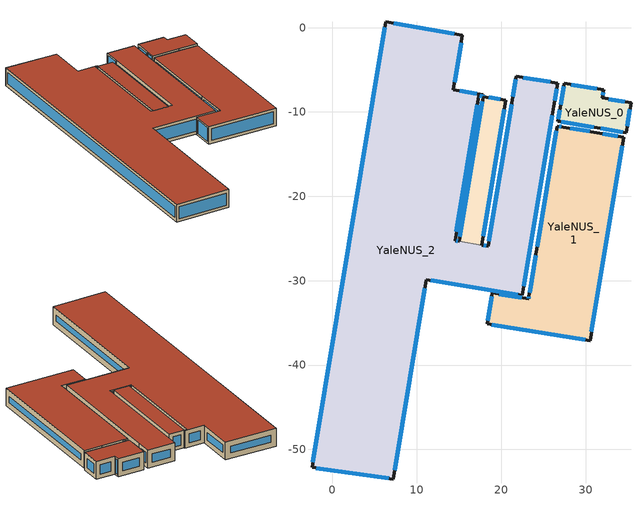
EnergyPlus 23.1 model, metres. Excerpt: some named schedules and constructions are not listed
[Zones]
YaleNUS_0
 floor outside (90.1-2019 Nonresidential CZ 0 Exterior Floor (Mass)): 26.71,-11.11 27.45,-6.61 32.15,-7.39 31.99,-8.34 35.39,-8.9 34.8,-12.45 z3.56
 wall outside (90.1-2019 Nonresidential CZ 0 Exterior Wall (Mass)): 31.4,-11.89 34.8,-12.45 35.39,-8.9 31.99,-8.34 32.15,-7.39 27.45,-6.61 26.98,-9.47 26.71,-11.11 31.4,-11.89 z3.56:6.76
 window (90.1-2019 Nonresidential CZ 0 Glazing (Operable)): 31.77,-11.95 34.43,-12.39 z3.94:6.39; 34.93,-11.69 35.26,-9.66 z4.33:6; 34.65,-8.78 32.73,-8.46 z4.31:6.01; 32.04,-8.04 32.1,-7.69 z3.87:6.46; 31.31,-7.25 28.29,-6.75 z4.41:5.91; 27.4,-6.95 27.04,-9.14 z3.91:6.42; 26.94,-9.71 26.75,-10.87 z3.81:6.52; 27.13,-11.18 30.98,-11.82 z3.99:6.33
 roof outside (90.1-2019 Nonresidential CZ 0 Exterior Roof (Mass)): 34.8,-12.45 35.39,-8.9 31.99,-8.34 32.15,-7.39 27.45,-6.61 26.71,-11.11 z6.76
YaleNUS_1
 floor outside (90.1-2019 Nonresidential CZ 0 Exterior Floor (Mass)): 34.51,-12.97 30.53,-37.12 18.33,-35.11 18.94,-31.46 23.24,-32.16 26.62,-11.67 z3.56
 wall outside (90.1-2019 Nonresidential CZ 0 Exterior Wall (Mass)): 34.51,-12.97 31.31,-12.44 27.38,-11.79 26.62,-11.67 24.16,-26.54 23.29,-31.87 23.24,-32.16 18.94,-31.46 18.33,-35.11 30.53,-37.12 34.51,-12.97 z3.56:6.76
 window (90.1-2019 Nonresidential CZ 0 Glazing (Operable)): 33.79,-12.85 32.03,-12.56 z4.29:6.03; 30.53,-12.31 28.17,-11.92 z4.36:5.96; 27.14,-11.75 26.86,-11.71 z3.81:6.51; 26.53,-12.22 24.26,-25.99 z4.13:6.2; 24.09,-26.98 23.36,-31.43 z4.01:6.31; 23.28,-31.92 23.25,-32.11 z3.62:6.7; 22.42,-32.03 19.75,-31.59 z4.39:5.93; 18.87,-31.84 18.4,-34.73 z3.95:6.37; 18.87,-35.2 29.99,-37.03 z4.11:6.21; 30.7,-36.06 34.34,-14.03 z4.64:5.69
 roof outside (90.1-2019 Nonresidential CZ 0 Exterior Roof (Mass)): 34.51,-12.97 26.62,-11.67 23.24,-32.16 18.94,-31.46 18.33,-35.11 30.53,-37.12 z6.76
YaleNUS_2
 floor outside (90.1-2019 Nonresidential CZ 0 Exterior Floor (Mass)): 6.29,0.68 15.4,-0.88 14.33,-7.39 17.88,-7.97 17.85,-8.17 17.36,-8.09 14.52,-25.25 18.46,-25.9 21.78,-5.78 26.67,-6.59 22.52,-31.74 11.11,-29.86 7.2,-53.52 -2.43,-52.14 z3.56
 wall outside (90.1-2019 Nonresidential CZ 0 Exterior Wall (Mass)): 15.02,-25.34 14.52,-25.25 17.36,-8.09 17.85,-8.17 17.88,-7.97 14.33,-7.39 15.4,-0.88 6.29,0.68 -2.43,-52.14 7.2,-53.52 11.11,-29.86 22.52,-31.74 26.22,-9.35 26.67,-6.59 21.78,-5.78 21.32,-8.54 18.46,-25.9 17.69,-25.78 z3.56:6.76
 wall to YaleNUS_3 (Interior Partition (Mass)): 17.69,-25.78 15.02,-25.34 z3.56:6.76
 window (90.1-2019 Nonresidential CZ 0 Glazing (Operable)): 14.43,-0.71 7.26,0.51 z4.55:5.77; 14.48,-6.47 15.25,-1.79 z4.49:5.83; 17.13,-7.85 15.08,-7.51 z4.33:6; 17.86,-8.1 17.87,-8.04 z3.63:6.69; 17.45,-8.1 17.76,-8.16 z3.65:6.67; 14.7,-24.22 17.18,-9.13 z4.62:5.71; 18.21,-25.86 17.94,-25.82 z3.81:6.51; 14.85,-25.31 14.69,-25.28 z3.73:6.59; 21.23,-9.11 18.55,-25.34 z4.14:6.19; 21.72,-6.11 21.38,-8.21 z3.9:6.42; 25.82,-6.45 22.63,-5.92 z4.43:5.9; 26.33,-8.68 26.57,-7.25 z4.24:6.09; 22.7,-30.69 26.04,-10.4 / 7.38,-52.46 10.93,-30.92 z4.63:5.69; 11.64,-29.95 21.99,-31.66 z4.1:6.22; -1.91,-52.21 6.69,-53.44 z4.09:6.24; 6.18,0.07 -2.33,-51.53 z4.18:6.14
 roof outside (90.1-2019 Nonresidential CZ 0 Exterior Roof (Mass)): -2.43,-52.14 7.2,-53.52 11.11,-29.86 22.52,-31.74 26.67,-6.59 21.78,-5.78 18.46,-25.9 14.52,-25.25 17.36,-8.09 17.85,-8.17 17.88,-7.97 14.33,-7.39 15.4,-0.88 6.29,0.68 z6.76
YaleNUS_3
 floor outside (90.1-2019 Nonresidential CZ 0 Exterior Floor (Mass)): 20.53,-8.61 17.69,-25.78 15.02,-25.34 17.85,-8.17 z3.56
 wall outside (90.1-2019 Nonresidential CZ 0 Exterior Wall (Mass)): 17.69,-25.78 20.53,-8.61 17.85,-8.17 15.02,-25.34 z3.56:6.76
 window (90.1-2019 Nonresidential CZ 0 Glazing (Operable)): 17.87,-24.74 20.35,-9.65 z4.62:5.71; 19.87,-8.5 18.5,-8.28 z4.22:6.1; 17.76,-8.74 15.11,-24.77 z4.13:6.19
 roof outside (90.1-2019 Nonresidential CZ 0 Exterior Roof (Mass)): 17.69,-25.78 20.53,-8.61 17.85,-8.17 15.02,-25.34 z6.76
[Schedule:Week:Daily]
CoolAvail_YaleNUS_3_35: b34159a0-20e7-412b-8e97-80336299ff1c, e1ddcea5-a39f-402f-992e-be42804eeb7c, debc29fc-940f-4809-8175-5ed666eff6ef, 3bdf69ac-dc83-4f2f-82ce-3989f7336c02, 24d6807f-c96c-41ab-b877-d652305d8850, e4df717d-ea65-4ea6-b018-1a94f7506e30, b184e82c-3428-43f1-a7b7-27d209eec2d6, b34159a0-20e7-412b-8e97-80336299ff1c, b34159a0-20e7-412b-8e97-80336299ff1c, b34159a0-20e7-412b-8e97-80336299ff1c, b34159a0-20e7-412b-8e97-80336299ff1c, b34159a0-20e7-412b-8e97-80336299ff1c
CoolAvail_YaleNUS_3_36: 800c757f-f934-47ff-97a5-df83a3fb18d1, e6e52d02-e4cb-4aa4-bcf8-8e5ac6a3ecd0, c6a3b059-4469-41cd-8185-cb7f78b039fe, 249145b9-befc-4349-8672-281c2c38922b, 7938dca7-5273-411c-98d7-1604d0c9ce69, 63530d69-5b03-4bb5-947b-60251f10db31, 59593189-7892-4f0c-bf94-e0ab22a5b90d, 800c757f-f934-47ff-97a5-df83a3fb18d1, 800c757f-f934-47ff-97a5-df83a3fb18d1, 800c757f-f934-47ff-97a5-df83a3fb18d1, 800c757f-f934-47ff-97a5-df83a3fb18d1, 800c757f-f934-47ff-97a5-df83a3fb18d1
CoolAvail_YaleNUS_3_37: ef5aa3e8-1b51-44ca-9be3-820320aaf05e, c6fc4949-7571-4e3f-af11-8c063f0fe743, 591c3f89-d621-46c3-96aa-e3d72d7980e9, a6ce2a4d-ce7e-4662-ae3e-390e5d417b10, 552276a7-ff3b-4527-8856-b5a0e5841656, 2dddd8bd-eaee-474d-917c-63a71b6d1381, 93c751f1-7245-4cbd-9e84-340b62d45dcc, ef5aa3e8-1b51-44ca-9be3-820320aaf05e, ef5aa3e8-1b51-44ca-9be3-820320aaf05e, ef5aa3e8-1b51-44ca-9be3-820320aaf05e, ef5aa3e8-1b51-44ca-9be3-820320aaf05e, ef5aa3e8-1b51-44ca-9be3-820320aaf05e
CoolAvail_YaleNUS_3_38: 0c6935b3-c666-49b2-a2d1-968377e17fee, 4fb44f62-bfff-482d-b97b-825f4519d5cf, 800c757f-f934-47ff-97a5-df83a3fb18d1, c104902e-6365-4fe9-97a5-fed60b51b30a, 2b284941-4e56-45d9-b520-f09c5ebd6c7d, c683417e-0c0b-4838-9e02-ba490dc6859a, 8fa4bf15-dd88-4921-9798-ea1e4534169d, 0c6935b3-c666-49b2-a2d1-968377e17fee, 0c6935b3-c666-49b2-a2d1-968377e17fee, 0c6935b3-c666-49b2-a2d1-968377e17fee, 0c6935b3-c666-49b2-a2d1-968377e17fee, 0c6935b3-c666-49b2-a2d1-968377e17fee
CoolAvail_YaleNUS_3_39: 14282a7f-5107-4b65-a2ee-13ef7b1e3460, 420db4c8-5972-4c04-8ad3-156d927b7394, 249eb43e-83c5-4095-a6d1-b9071cb88f3c, db6f31bb-b976-487c-a548-5f4b69874b5a, ec4ae6b3-9b98-4d05-97a8-521d60817c63, cdee9c75-4b9c-4d91-8aa3-41d9ac8becee, ef5aa3e8-1b51-44ca-9be3-820320aaf05e, 14282a7f-5107-4b65-a2ee-13ef7b1e3460, 14282a7f-5107-4b65-a2ee-13ef7b1e3460, 14282a7f-5107-4b65-a2ee-13ef7b1e3460, 14282a7f-5107-4b65-a2ee-13ef7b1e3460, 14282a7f-5107-4b65-a2ee-13ef7b1e3460
CoolAvail_YaleNUS_3_40: 0d203af5-cfa6-4cca-a50c-cb8ff1b5c7fb, 1a141f3c-4d5a-4ffb-8d56-10b50bdf3519, 04f71ee0-8ee2-4ae4-90a0-634935385b66, ec70323a-373b-482d-9f6c-600a5a0cfae3, cf6dbd69-c765-4f27-89d9-ead453089c93, 9a876e78-0f50-4aef-af35-53b9293e7949, 8607cf71-f8e6-4b87-b8fd-abaa93082c85, 0d203af5-cfa6-4cca-a50c-cb8ff1b5c7fb, 0d203af5-cfa6-4cca-a50c-cb8ff1b5c7fb, 0d203af5-cfa6-4cca-a50c-cb8ff1b5c7fb, 0d203af5-cfa6-4cca-a50c-cb8ff1b5c7fb, 0d203af5-cfa6-4cca-a50c-cb8ff1b5c7fb
CoolAvail_YaleNUS_3_41: 203cc166-206b-4431-9bb1-398be0e2be82, 9f821fa0-e530-417e-843d-03ecb225aca3, 1aecaead-6217-4faf-b14d-6c1b1e51f49d, 64b19089-d2f8-4256-a4d1-08200e50ba06, 98803155-b623-4059-9d41-38183b2af64e, 8bca40e0-9bac-4836-a9d5-efbaf7ae0b08, 471af692-4bf8-4057-a8fc-f246536f951e, 203cc166-206b-4431-9bb1-398be0e2be82, 203cc166-206b-4431-9bb1-398be0e2be82, 203cc166-206b-4431-9bb1-398be0e2be82, 203cc166-206b-4431-9bb1-398be0e2be82, 203cc166-206b-4431-9bb1-398be0e2be82
CoolAvail_YaleNUS_3_42: 0b56d625-51cf-4599-ab51-e5df05361a13, b0b9032e-2c03-48c9-ad8c-791d33d06f59, f3a513cd-b024-49be-8ffe-0ab86e5f38ed, 458ebdf9-c6c0-4874-9772-fed2ecf231b5, a6c2c0f2-3cf4-488c-beac-71bf2e8c9979, f529bfad-09ab-45f6-8655-666a4de07f17, c2335fcf-0714-46ad-9be0-126ea60ff39b, 0b56d625-51cf-4599-ab51-e5df05361a13, 0b56d625-51cf-4599-ab51-e5df05361a13, 0b56d625-51cf-4599-ab51-e5df05361a13, 0b56d625-51cf-4599-ab51-e5df05361a13, 0b56d625-51cf-4599-ab51-e5df05361a13
CoolAvail_YaleNUS_3_43: 24be72f4-19e8-4d86-83b5-7ff4af11483a, 8107e707-f5e0-41de-aacd-10cef33153a1, b1304e63-593b-4302-8ff0-5ec0fc096ac2, 9a15bc3b-bc0b-4260-947d-4f949be54f47, d503f971-b579-4adf-bd85-59a25f8bd610, f01d8b86-7999-41fc-ac3f-841cc5c356a4, c69ea504-073d-4222-8751-9d51203f4dd7, 24be72f4-19e8-4d86-83b5-7ff4af11483a, 24be72f4-19e8-4d86-83b5-7ff4af11483a, 24be72f4-19e8-4d86-83b5-7ff4af11483a, 24be72f4-19e8-4d86-83b5-7ff4af11483a, 24be72f4-19e8-4d86-83b5-7ff4af11483a
CoolAvail_YaleNUS_3_44: 0e461edc-336c-420a-9758-d73b0e7c81f5, 04900828-5c94-4d99-8158-3374162b0f03, f89b3e94-7af5-4ab4-813c-c2bfbbb1a70d, 546059c2-004a-404f-94d6-1875cd69bb6b, 5760c8f4-797f-492a-9d4a-0b84bfc0e177, 90af4585-6e4b-4c22-ac08-d807d2b3a38e, 5236451d-a5a1-475c-8ae3-9b32bf8e5e5f, 0e461edc-336c-420a-9758-d73b0e7c81f5, 0e461edc-336c-420a-9758-d73b0e7c81f5, 0e461edc-336c-420a-9758-d73b0e7c81f5, 0e461edc-336c-420a-9758-d73b0e7c81f5, 0e461edc-336c-420a-9758-d73b0e7c81f5
CoolAvail_YaleNUS_3_45: 5103453c-d2a1-4eb1-aadc-979e63f0b624, a211d4e4-afda-4381-be15-d2d58f4c3abe, 17b2c9a0-d6c5-4fd1-b8a9-d896646d9c78, 080030c0-6fa7-44c7-bbfb-a35fd9a5a9da, 249eb43e-83c5-4095-a6d1-b9071cb88f3c, d2a5df64-9829-4987-b9d2-4aa2bb983714, 5103453c-d2a1-4eb1-aadc-979e63f0b624, 5103453c-d2a1-4eb1-aadc-979e63f0b624, 5103453c-d2a1-4eb1-aadc-979e63f0b624, 5103453c-d2a1-4eb1-aadc-979e63f0b624, 5103453c-d2a1-4eb1-aadc-979e63f0b624, 5103453c-d2a1-4eb1-aadc-979e63f0b624
CoolAvail_YaleNUS_3_46: 92c76a88-6f27-4b21-9d80-349d2006333a, b0b9032e-2c03-48c9-ad8c-791d33d06f59, 04dd5cc6-b70d-40d3-83d5-1fc7cd733432, 829c6e71-8c18-4b54-9f8e-4bd2d79ea8c1, f0adec3f-adfd-422a-b82e-c3d354233a6e, e9514876-de86-45cf-805e-5ebc61922e6b, 1509ea68-bcf0-412d-aca8-2e2527e02519, 92c76a88-6f27-4b21-9d80-349d2006333a, 92c76a88-6f27-4b21-9d80-349d2006333a, 92c76a88-6f27-4b21-9d80-349d2006333a, 92c76a88-6f27-4b21-9d80-349d2006333a, 92c76a88-6f27-4b21-9d80-349d2006333a
CoolAvail_YaleNUS_3_47: ddf5685a-91f4-4886-b27f-14316bb3125f, 01797ca3-8ad6-47f1-af43-96dd94657fed, 748579b5-7f38-4ec9-b5cc-17c57828f854, 547363ce-97c3-478d-82da-0026736d3578, 45064141-8f1b-4917-99e0-7be0ad567c81, 409bb793-e8e2-489e-b979-9cb0e806e8ab, 60618338-9de1-4e05-b0e2-4714c772baaa, ddf5685a-91f4-4886-b27f-14316bb3125f, ddf5685a-91f4-4886-b27f-14316bb3125f, ddf5685a-91f4-4886-b27f-14316bb3125f, ddf5685a-91f4-4886-b27f-14316bb3125f, ddf5685a-91f4-4886-b27f-14316bb3125f
CoolAvail_YaleNUS_3_48: 98528522-7377-4933-95db-21d04ac3df86, a7004361-9acd-48eb-b55e-de68e1f859a7, f2d88833-3a39-4e83-8a38-a8d2329f8918, 2e77ace1-f3d1-4f85-ba84-d23dedb3e7b1, 97b0a2f4-5cea-4a41-8526-389a555ec517, 4823d927-0a6a-4069-b51e-006aa9d9cbde, e779ac0c-156b-46a2-b405-406ac8cbcd6b, 98528522-7377-4933-95db-21d04ac3df86, 98528522-7377-4933-95db-21d04ac3df86, 98528522-7377-4933-95db-21d04ac3df86, 98528522-7377-4933-95db-21d04ac3df86, 98528522-7377-4933-95db-21d04ac3df86
CoolAvail_YaleNUS_3_49: 0dcbb271-10eb-4983-b2f6-dfa9587ed2ea, 89014808-f6e5-4020-a9ca-29aed39d3a7f, 13c1e375-95f7-4ddb-a1a7-77bdbdc085ab, cec4a6d3-1000-44be-9388-1a2b28190b0e, 04afdc30-3dff-4c41-a6b3-32f71fb7bc9b, 83458add-4bbe-4134-a390-fa9c916526bb, 9a885273-8d68-4f95-8ae2-b6da16579437, 0dcbb271-10eb-4983-b2f6-dfa9587ed2ea, 0dcbb271-10eb-4983-b2f6-dfa9587ed2ea, 0dcbb271-10eb-4983-b2f6-dfa9587ed2ea, 0dcbb271-10eb-4983-b2f6-dfa9587ed2ea, 0dcbb271-10eb-4983-b2f6-dfa9587ed2ea
CoolAvail_YaleNUS_3_50: a42d0fc9-78f7-4ec7-934c-832ce27e96f3, 04f71ee0-8ee2-4ae4-90a0-634935385b66, 4e009078-25f1-4f8e-9d83-ad4e8956fb13, 22b7bfb7-1651-4689-8b02-0dc92cc20e51, d88e81ba-1bb4-4267-893e-a829baba90ac, 285ee2a6-e2af-4562-9883-1855562c6b22, 4518bb01-a169-4f70-aa20-633fc4e7f58c, a42d0fc9-78f7-4ec7-934c-832ce27e96f3, a42d0fc9-78f7-4ec7-934c-832ce27e96f3, a42d0fc9-78f7-4ec7-934c-832ce27e96f3, a42d0fc9-78f7-4ec7-934c-832ce27e96f3, a42d0fc9-78f7-4ec7-934c-832ce27e96f3
CoolAvail_YaleNUS_3_51: 12fbde2b-1d43-40b8-9104-63e4a7ebfc5e, e4079622-0a26-4cb7-b341-07c81d0f62ca, 177d44e8-ef33-4dd2-a22c-db9ee179e14a, 563c7589-9f76-4073-8782-357e582b4ccf, 9fa8d062-0ff2-4491-8252-153b10e105b7, d7c29e17-578a-41cb-8823-7e445e680382, c2808f83-456c-477f-bfec-471b444f5b7f, 12fbde2b-1d43-40b8-9104-63e4a7ebfc5e, 12fbde2b-1d43-40b8-9104-63e4a7ebfc5e, 12fbde2b-1d43-40b8-9104-63e4a7ebfc5e, 12fbde2b-1d43-40b8-9104-63e4a7ebfc5e, 12fbde2b-1d43-40b8-9104-63e4a7ebfc5e
CoolAvail_YaleNUS_3_52: 4a5696db-93c2-4e0f-9ff0-c72f1c78f211, 4a5696db-93c2-4e0f-9ff0-c72f1c78f211, 4a5696db-93c2-4e0f-9ff0-c72f1c78f211, 4a5696db-93c2-4e0f-9ff0-c72f1c78f211, 4a5696db-93c2-4e0f-9ff0-c72f1c78f211, 4a5696db-93c2-4e0f-9ff0-c72f1c78f211, 4a5696db-93c2-4e0f-9ff0-c72f1c78f211, 4a5696db-93c2-4e0f-9ff0-c72f1c78f211, 4a5696db-93c2-4e0f-9ff0-c72f1c78f211, 4a5696db-93c2-4e0f-9ff0-c72f1c78f211, 4a5696db-93c2-4e0f-9ff0-c72f1c78f211, 4a5696db-93c2-4e0f-9ff0-c72f1c78f211
NatVentAvail_YaleNUS_3_0: 2622c4c3-cfcf-4efd-9480-9a5dea07cb00, 7742bedb-6394-4893-8285-4e875700dba0, e909fb06-204b-47a7-9c58-e9b509a2520e, 542f4660-d561-4519-94a7-228b8a27b31a, 46060049-796b-476f-9d9c-d09be89d001d, 912ae2fb-0d45-44a3-8c98-372d5fd9284e, 19812c86-cfd4-4870-a69a-105cf9f5ee7d, 2622c4c3-cfcf-4efd-9480-9a5dea07cb00, 2622c4c3-cfcf-4efd-9480-9a5dea07cb00, 2622c4c3-cfcf-4efd-9480-9a5dea07cb00, 2622c4c3-cfcf-4efd-9480-9a5dea07cb00, 2622c4c3-cfcf-4efd-9480-9a5dea07cb00
NatVentAvail_YaleNUS_3_1: c4165dce-6361-4b45-9bc0-93e404be1fd4, db3b345f-befc-4fc2-95a1-aa9c7aaf72e3, 74c85768-59d9-4dd4-b0c1-1334b41bf588, 142ba821-fa94-4b6f-9a91-8aec8738ca9a, 384ed283-e79f-4886-a715-4d281c7bc756, de3d0433-8455-45e7-a8d2-29b6f6cd1c80, cc120ea4-cd6a-4892-9c8d-41da9099b421, c4165dce-6361-4b45-9bc0-93e404be1fd4, c4165dce-6361-4b45-9bc0-93e404be1fd4, c4165dce-6361-4b45-9bc0-93e404be1fd4, c4165dce-6361-4b45-9bc0-93e404be1fd4, c4165dce-6361-4b45-9bc0-93e404be1fd4
NatVentAvail_YaleNUS_3_2: 2643ba56-fdf2-4801-bfce-42dbea61cc90, 8ffb0b2d-441a-4158-b7ac-3ea630ea762f, 384ed283-e79f-4886-a715-4d281c7bc756, 749773e1-12c1-44f4-a748-f39087395c3d, 7742bedb-6394-4893-8285-4e875700dba0, 7005c35c-eb16-40ba-99dc-47e0188b0d25, d18f3755-1a12-438d-98da-c3ba715b2c18, 2643ba56-fdf2-4801-bfce-42dbea61cc90, 2643ba56-fdf2-4801-bfce-42dbea61cc90, 2643ba56-fdf2-4801-bfce-42dbea61cc90, 2643ba56-fdf2-4801-bfce-42dbea61cc90, 2643ba56-fdf2-4801-bfce-42dbea61cc90
NatVentAvail_YaleNUS_3_3: a04f0816-9018-44df-9e92-94d1f8cc70a2, 63e4d3e3-b302-48ed-94ef-238f69a16cf3, 5a749402-7cc0-4c73-8d88-3f399701ab5a, 11ef775c-2fb3-425e-984e-f0d2f45c52f8, 9908c2a9-f351-4e3c-a7a4-9a457a76c8da, 2622c4c3-cfcf-4efd-9480-9a5dea07cb00, 459d435f-f8af-4b14-af92-12ddc10dd2be, a04f0816-9018-44df-9e92-94d1f8cc70a2, a04f0816-9018-44df-9e92-94d1f8cc70a2, a04f0816-9018-44df-9e92-94d1f8cc70a2, a04f0816-9018-44df-9e92-94d1f8cc70a2, a04f0816-9018-44df-9e92-94d1f8cc70a2
NatVentAvail_YaleNUS_3_4: dfa950cc-35aa-4787-a46a-2997cdc0af3e, 6b91e098-e3a2-4b70-bfc8-a128a4263785, 53b40176-9f51-4bcd-8416-a062ab3f195e, c47d95c0-885b-4be4-8a61-c233a7b6794c, fe4339b3-a33a-4094-858a-707341d515a2, d4cf5ee9-5d25-4afa-92ac-98f1b614ee2c, 6b91e098-e3a2-4b70-bfc8-a128a4263785, dfa950cc-35aa-4787-a46a-2997cdc0af3e, dfa950cc-35aa-4787-a46a-2997cdc0af3e, dfa950cc-35aa-4787-a46a-2997cdc0af3e, dfa950cc-35aa-4787-a46a-2997cdc0af3e, dfa950cc-35aa-4787-a46a-2997cdc0af3e
NatVentAvail_YaleNUS_3_5: bbf39b13-fd08-4651-9acf-b9b239de3de3, 2c152b6c-05aa-491c-9328-52c76c3f6584, 1b5217da-8187-4f77-bd07-feb1af3eb556, 9a0ec62a-14dd-4d58-b10b-ceedebaae2cb, 5afce3f5-f3f9-4034-a4f3-860f3d2997c1, c7497606-c155-417d-9e9a-095a8aae2c5c, 075b089d-59a5-4db1-8065-0005a795f337, bbf39b13-fd08-4651-9acf-b9b239de3de3, bbf39b13-fd08-4651-9acf-b9b239de3de3, bbf39b13-fd08-4651-9acf-b9b239de3de3, bbf39b13-fd08-4651-9acf-b9b239de3de3, bbf39b13-fd08-4651-9acf-b9b239de3de3
NatVentAvail_YaleNUS_3_6: f384a780-44bf-499a-a125-13387b53ddab, aebed2a2-6f69-4aff-86f1-9be11f264b6e, 6797e162-f7c9-4ba1-903a-4b784430aa76, 9885e60f-40c2-4312-ac46-bd928d4b242b, 7932b322-da2e-41ca-9964-94ab16c62cf5, b60fdaca-cb63-44fe-922b-bef842c5e87b, dc6680bc-f21d-43b1-83ef-fa7ac5cbe432, f384a780-44bf-499a-a125-13387b53ddab, f384a780-44bf-499a-a125-13387b53ddab, f384a780-44bf-499a-a125-13387b53ddab, f384a780-44bf-499a-a125-13387b53ddab, f384a780-44bf-499a-a125-13387b53ddab
NatVentAvail_YaleNUS_3_7: f91dab2d-d43b-4a0e-9868-fbfdc8a801ad, 85ce94cd-2b29-46e2-b131-95469005fa86, 26edf281-e821-429d-87b8-c1d8d9b3bff9, 99e6a803-6ad8-4d20-97b0-0d78c6603892, 7994f3ad-6935-4c72-9b0f-daccd3f52617, e83eaa4a-9add-44a2-a369-30a93cbd2fbf, 203c0bed-9799-406c-8477-55b484a2a00e, f91dab2d-d43b-4a0e-9868-fbfdc8a801ad, f91dab2d-d43b-4a0e-9868-fbfdc8a801ad, f91dab2d-d43b-4a0e-9868-fbfdc8a801ad, f91dab2d-d43b-4a0e-9868-fbfdc8a801ad, f91dab2d-d43b-4a0e-9868-fbfdc8a801ad
NatVentAvail_YaleNUS_3_8: 875d1e09-1069-4704-8cdb-9a987279257a, f5b0797a-ab28-4ce7-92ef-7cc0562a522c, ffde6286-2e9d-4f13-b864-3b0d5dd72643, 96224ce3-38ae-4b2f-ad23-e59f7fa26e76, 4111737d-92e0-48be-b5a2-4981e55750e0, 4723054d-5cdf-406d-80b7-126401136073, b60e2fa6-746b-44cb-9df0-baa8672621ed, 875d1e09-1069-4704-8cdb-9a987279257a, 875d1e09-1069-4704-8cdb-9a987279257a, 875d1e09-1069-4704-8cdb-9a987279257a, 875d1e09-1069-4704-8cdb-9a987279257a, 875d1e09-1069-4704-8cdb-9a987279257a
NatVentAvail_YaleNUS_3_9: bd744f20-c573-4cce-9822-507316a4f329, 2d498f82-98e7-409d-b566-1c8413db5bc7, b60e2fa6-746b-44cb-9df0-baa8672621ed, 0ee9bef6-e40e-4eb2-8a52-dbc1d01ffff9, 87d3c787-5319-4cc8-acaf-e7e42dbaf529, 51e61346-97b8-48f7-9639-261ce77e2a9c, ce87257e-d4e5-497a-8c0e-d6d68a9b86d4, bd744f20-c573-4cce-9822-507316a4f329, bd744f20-c573-4cce-9822-507316a4f329, bd744f20-c573-4cce-9822-507316a4f329, bd744f20-c573-4cce-9822-507316a4f329, bd744f20-c573-4cce-9822-507316a4f329
NatVentAvail_YaleNUS_3_10: 1441aa25-1f2d-48b1-aef8-36fb67803718, b60e2fa6-746b-44cb-9df0-baa8672621ed, d7ea0f40-38d3-459f-9e20-71700557a58e, b52ac5bf-3b4a-452e-94ca-d6b4de849d17, 6eea58c7-f5db-46cd-b1c0-8afa5ed512f2, 42d1ac7b-7894-4955-b19b-9f972c263970, f0c8ff2a-2761-4403-be03-58ea9988742c, 1441aa25-1f2d-48b1-aef8-36fb67803718, 1441aa25-1f2d-48b1-aef8-36fb67803718, 1441aa25-1f2d-48b1-aef8-36fb67803718, 1441aa25-1f2d-48b1-aef8-36fb67803718, 1441aa25-1f2d-48b1-aef8-36fb67803718
NatVentAvail_YaleNUS_3_11: b60e2fa6-746b-44cb-9df0-baa8672621ed, b258b65c-8ab7-48d6-aada-6d53534e709a, 39136a16-5870-4568-8dbf-1888eb485a84, c1a61633-922d-455c-a087-f1ed4ebbc8dd, 57677d96-caf4-4471-9bd1-f250964c0f3d, 4659ac03-53c5-481c-9e28-7a6f85b7e40d, 50516f60-bb2e-4901-8f5e-365d520d7c8e, b60e2fa6-746b-44cb-9df0-baa8672621ed, b60e2fa6-746b-44cb-9df0-baa8672621ed, b60e2fa6-746b-44cb-9df0-baa8672621ed, b60e2fa6-746b-44cb-9df0-baa8672621ed, b60e2fa6-746b-44cb-9df0-baa8672621ed
NatVentAvail_YaleNUS_3_12: a7f9a0f0-ff5f-492b-99dd-89bceac7399e, 36b72dfb-f34a-491e-9e00-9d097bf7d2d6, cfd97062-a17b-4b45-8abd-8ad7632fec98, 38e362a1-eb8c-40bc-8558-4566e393cee0, edb06241-8d91-4b1e-9d87-e7344c215778, dc4fa4ae-9677-4a29-b6f8-5f847b4d26d6, 65173077-fc18-4e81-b7a7-7940c86e8525, a7f9a0f0-ff5f-492b-99dd-89bceac7399e, a7f9a0f0-ff5f-492b-99dd-89bceac7399e, a7f9a0f0-ff5f-492b-99dd-89bceac7399e, a7f9a0f0-ff5f-492b-99dd-89bceac7399e, a7f9a0f0-ff5f-492b-99dd-89bceac7399e
NatVentAvail_YaleNUS_3_13: bc526387-ec14-48ea-b824-136b4df4c9bf, cd2825a4-06b1-495f-8bd3-f9944a12872d, 22da5b01-1cc0-4bdc-89cb-5968a081b091, 8697ce25-46d0-40ce-bfc1-3a1895c3aee8, 13d634ea-ae1e-4365-a8b3-5d9886b46235, db34adb2-5329-4ade-937c-e5adc91b301b, 44f1c5f7-e675-4c51-8da3-11addfb95348, bc526387-ec14-48ea-b824-136b4df4c9bf, bc526387-ec14-48ea-b824-136b4df4c9bf, bc526387-ec14-48ea-b824-136b4df4c9bf, bc526387-ec14-48ea-b824-136b4df4c9bf, bc526387-ec14-48ea-b824-136b4df4c9bf
NatVentAvail_YaleNUS_3_14: ba8d9f52-8e97-4209-8c3b-0daed2752142, 561c0ea8-f94f-43c8-bb88-191824091c57, a267f50f-4738-45ad-bb97-71a14762faa9, c6698fe8-afdb-41a1-bfbe-31491f9b02f1, 8f36333a-41d7-4c03-8b6d-b18872b98f62, f2be9d35-7a87-42e8-95d3-3260e071ef73, 9f152960-bd95-4473-86d3-0238e7e51490, ba8d9f52-8e97-4209-8c3b-0daed2752142, ba8d9f52-8e97-4209-8c3b-0daed2752142, ba8d9f52-8e97-4209-8c3b-0daed2752142, ba8d9f52-8e97-4209-8c3b-0daed2752142, ba8d9f52-8e97-4209-8c3b-0daed2752142
NatVentAvail_YaleNUS_3_15: 026a3290-c9a6-4274-ad81-0425ade117f6, e5939683-ab77-45fd-92c1-856b50c4b90b, 2b3f7f26-bf17-4bbf-a398-04b75098d7eb, 4e009078-25f1-4f8e-9d83-ad4e8956fb13, 47a50dba-dc1b-4794-a26e-de1a694ba80c, 14628782-e9d8-4f4b-8258-7f2654d39339, 80a8e5b3-3051-4646-8b98-fba57f28595d, 026a3290-c9a6-4274-ad81-0425ade117f6, 026a3290-c9a6-4274-ad81-0425ade117f6, 026a3290-c9a6-4274-ad81-0425ade117f6, 026a3290-c9a6-4274-ad81-0425ade117f6, 026a3290-c9a6-4274-ad81-0425ade117f6
NatVentAvail_YaleNUS_3_16: f4214802-c849-4f29-9943-6b2efafb9b54, 57d2970a-0542-44ea-af81-50b30529fdfd, ce08cb3d-4ace-4876-a5d9-0d6a727a86e6, d3d4617e-7363-41b7-bdfa-2740915e3f11, 4b4f3244-0d43-4033-bbd7-d47af8d203cb, ccdd5475-fc39-473e-b70c-53ff0fd877f8, 3fde0d24-82f7-43ee-9ad9-36dee8a83e9d, f4214802-c849-4f29-9943-6b2efafb9b54, f4214802-c849-4f29-9943-6b2efafb9b54, f4214802-c849-4f29-9943-6b2efafb9b54, f4214802-c849-4f29-9943-6b2efafb9b54, f4214802-c849-4f29-9943-6b2efafb9b54
NatVentAvail_YaleNUS_3_17: b88962e1-5f0d-41b4-b065-0521c5539730, 61c2903d-90b5-4293-b6cb-49503e1187b8, fffa3ef4-eb6e-4204-b46c-bc7529820751, 2441275b-91b2-482b-aceb-75fa6b0d9f07, 640e5fd3-9154-42fd-b80c-ef5e6e5d7c89, 34a0dc23-4844-4dd1-a2f2-826e3ff7ac0d, 2d5ec566-54c5-4ff7-863e-3611d198860e, b88962e1-5f0d-41b4-b065-0521c5539730, b88962e1-5f0d-41b4-b065-0521c5539730, b88962e1-5f0d-41b4-b065-0521c5539730, b88962e1-5f0d-41b4-b065-0521c5539730, b88962e1-5f0d-41b4-b065-0521c5539730
NatVentAvail_YaleNUS_3_18: e650970f-8248-4d15-8b05-25c898c636d1, ea610a89-4bbd-4043-8ac6-d23264ffb530, 05902690-6017-4e89-8c92-57674e817244, e650970f-8248-4d15-8b05-25c898c636d1, dc1d7a30-4890-41c9-9217-2fe1d3b72934, 7165b698-ae4c-4c8d-964b-c86a9cc8e8ab, 9214a458-1b7d-4295-b1e2-fb7452f4432d, e650970f-8248-4d15-8b05-25c898c636d1, e650970f-8248-4d15-8b05-25c898c636d1, e650970f-8248-4d15-8b05-25c898c636d1, e650970f-8248-4d15-8b05-25c898c636d1, e650970f-8248-4d15-8b05-25c898c636d1
NatVentAvail_YaleNUS_3_19: f9f9e592-1ea5-4741-8795-a3694467a052, f4c7ff3d-af15-4313-995b-fe9b63c4cf28, 73673f3b-8976-47d2-a688-61b3d3015d0b, f6b356dc-a041-47e6-ae67-05fcc63e73e4, 2639bfc5-8880-45fc-93e9-cad95c238cd4, 7d594deb-80d1-44ba-8bcc-0e11d35525e5, 9f34c1ce-de33-4986-b450-7736cf8e1076, f9f9e592-1ea5-4741-8795-a3694467a052, f9f9e592-1ea5-4741-8795-a3694467a052, f9f9e592-1ea5-4741-8795-a3694467a052, f9f9e592-1ea5-4741-8795-a3694467a052, f9f9e592-1ea5-4741-8795-a3694467a052
NatVentAvail_YaleNUS_3_20: b86895b4-9b98-4f18-ba6a-2a1ea942468f, e4ed0255-2033-48e4-acdb-707ce9b485a0, f9f9e592-1ea5-4741-8795-a3694467a052, 4cf5a51a-8695-44db-9542-5d53cb1b4135, e46be70c-5bfc-4355-924f-cf4b9001ef74, 32ae48a9-b125-4764-80f2-9bce06aff0d9, e5fe5582-099e-4ffb-9063-494f236806b7, b86895b4-9b98-4f18-ba6a-2a1ea942468f, b86895b4-9b98-4f18-ba6a-2a1ea942468f, b86895b4-9b98-4f18-ba6a-2a1ea942468f, b86895b4-9b98-4f18-ba6a-2a1ea942468f, b86895b4-9b98-4f18-ba6a-2a1ea942468f
NatVentAvail_YaleNUS_3_21: 784be443-f2ac-421a-a25a-dbaff223cf2e, 2c152b6c-05aa-491c-9328-52c76c3f6584, b8952a94-251c-45af-a303-f47233cf2921, 8107e707-f5e0-41de-aacd-10cef33153a1, 7af1c389-89a0-4cfd-8a7f-b0ec9980e665, 867f067c-152a-4cdf-92b1-ee0f96d33b28, 54585478-eb5c-40ef-bec3-aa98f7903c75, 784be443-f2ac-421a-a25a-dbaff223cf2e, 784be443-f2ac-421a-a25a-dbaff223cf2e, 784be443-f2ac-421a-a25a-dbaff223cf2e, 784be443-f2ac-421a-a25a-dbaff223cf2e, 784be443-f2ac-421a-a25a-dbaff223cf2e
NatVentAvail_YaleNUS_3_22: f0adec3f-adfd-422a-b82e-c3d354233a6e, eb05b1ed-ffda-45b2-b9c1-36e3928b96fd, 159d64e9-3778-4b74-a29d-53bc92a04268, 226daed8-a7d3-4f5d-a481-8482612ac12e, e32be275-2609-43f2-b400-1077ea2767d3, 92c76a88-6f27-4b21-9d80-349d2006333a, 475cf2cc-77e0-471e-917b-99d69843fe5f, f0adec3f-adfd-422a-b82e-c3d354233a6e, f0adec3f-adfd-422a-b82e-c3d354233a6e, f0adec3f-adfd-422a-b82e-c3d354233a6e, f0adec3f-adfd-422a-b82e-c3d354233a6e, f0adec3f-adfd-422a-b82e-c3d354233a6e
NatVentAvail_YaleNUS_3_23: 3754ac84-64a0-4116-aa2d-af206ed9eb20, b98a4478-5af8-4063-9e8a-1854799bdb2d, 80b9a9c5-cffb-4382-acfd-0821a248159b, fb31fbf3-b931-4057-bcbe-005bcf70d87e, 20c7776f-0a48-4414-8f3d-bc83d1850931, 3f253691-c937-46b4-8a1b-d0afb55d5b74, f64bbdaf-9a56-4f65-bdd0-cd6fc3ff457f, 3754ac84-64a0-4116-aa2d-af206ed9eb20, 3754ac84-64a0-4116-aa2d-af206ed9eb20, 3754ac84-64a0-4116-aa2d-af206ed9eb20, 3754ac84-64a0-4116-aa2d-af206ed9eb20, 3754ac84-64a0-4116-aa2d-af206ed9eb20
NatVentAvail_YaleNUS_3_24: 66537a77-1f60-4aec-bc77-83fa9f0cddd7, 47a775db-7307-406b-9c20-77ef85e42b30, 6ee4915f-037b-45df-ae3b-3d483e166e4f, 3211cd7c-9758-4d21-bfdb-5395f9feac35, f0d1307d-cace-48e8-a188-568e5737e09a, 9a67fab9-8452-4e7c-bfb2-cc5d5b0738f6, f1a56819-70f4-49f1-9003-a39fed1bb336, 66537a77-1f60-4aec-bc77-83fa9f0cddd7, 66537a77-1f60-4aec-bc77-83fa9f0cddd7, 66537a77-1f60-4aec-bc77-83fa9f0cddd7, 66537a77-1f60-4aec-bc77-83fa9f0cddd7, 66537a77-1f60-4aec-bc77-83fa9f0cddd7
NatVentAvail_YaleNUS_3_25: 34e44faa-09a8-42fa-bac1-0fa1c8348b32, 50fc2863-5133-43d5-952f-e0916babe6d3, 5103453c-d2a1-4eb1-aadc-979e63f0b624, a465d282-e70e-49f9-aed1-01821c0933e9, e5443064-6a5d-48ca-94e5-57280e85c2c6, cba7f038-332d-4191-9d0f-e0e9bd9c3b25, c1a787cd-ded0-41eb-ae3f-e037c2e8138d, 34e44faa-09a8-42fa-bac1-0fa1c8348b32, 34e44faa-09a8-42fa-bac1-0fa1c8348b32, 34e44faa-09a8-42fa-bac1-0fa1c8348b32, 34e44faa-09a8-42fa-bac1-0fa1c8348b32, 34e44faa-09a8-42fa-bac1-0fa1c8348b32
NatVentAvail_YaleNUS_3_26: 05ed44ba-70d5-455a-83b2-a61d68e76caf, d22865bc-3f86-4033-8b65-4ab9932acd89, e59b7d66-d32e-4f13-8c25-1f1100351e74, 575a7b28-7e05-492d-9f21-1cc1623d8808, 54cbe73f-d730-4920-9515-154c82a3d2d8, 7f9b479a-e242-4d91-afef-fe6930697e4c, 951be32b-1825-4608-9e08-455370248be3, 05ed44ba-70d5-455a-83b2-a61d68e76caf, 05ed44ba-70d5-455a-83b2-a61d68e76caf, 05ed44ba-70d5-455a-83b2-a61d68e76caf, 05ed44ba-70d5-455a-83b2-a61d68e76caf, 05ed44ba-70d5-455a-83b2-a61d68e76caf
NatVentAvail_YaleNUS_3_27: 09247492-47a5-4ef1-a8ba-3abf5f476103, b830f8c9-45d2-42f9-8857-be3de007b6f5, 6149f921-e045-4124-a222-228f0db83aa3, 100483da-e068-43a6-8abe-d8c73bcb583b, 6fafef24-7b89-4385-9445-236111e9aced, 8cf354a9-c2ea-4cb3-a8d5-7904893e9d3c, 1f357e26-0a41-4b10-b7b5-ad9a4a76839c, 09247492-47a5-4ef1-a8ba-3abf5f476103, 09247492-47a5-4ef1-a8ba-3abf5f476103, 09247492-47a5-4ef1-a8ba-3abf5f476103, 09247492-47a5-4ef1-a8ba-3abf5f476103, 09247492-47a5-4ef1-a8ba-3abf5f476103
NatVentAvail_YaleNUS_3_28: f55f8472-1ac9-41ef-9236-6231d2c8a8a5, 58b523a5-7d16-4964-acb5-be88f57b11b1, eb1cac43-a646-41f5-8ed9-52619f721756, b9957e07-8b6d-43e8-9d43-7673b49c91f4, 2441275b-91b2-482b-aceb-75fa6b0d9f07, c3c560a0-2910-4e8c-bfb6-192e0ee2e08d, 784be443-f2ac-421a-a25a-dbaff223cf2e, f55f8472-1ac9-41ef-9236-6231d2c8a8a5, f55f8472-1ac9-41ef-9236-6231d2c8a8a5, f55f8472-1ac9-41ef-9236-6231d2c8a8a5, f55f8472-1ac9-41ef-9236-6231d2c8a8a5, f55f8472-1ac9-41ef-9236-6231d2c8a8a5
NatVentAvail_YaleNUS_3_29: 9719cc9c-8e35-4536-b3b8-65c6045f66e7, 26767a58-a36d-42b0-b5a1-45fd3865506c, f40231fb-00e8-426f-9c2d-d038e32176ec, 554f3df8-bb4e-4616-bae3-b3e13bcef5fa, 2441275b-91b2-482b-aceb-75fa6b0d9f07, 2441275b-91b2-482b-aceb-75fa6b0d9f07, 0d1d1ed6-2193-431b-b354-2d28bf12f8ad, 9719cc9c-8e35-4536-b3b8-65c6045f66e7, 9719cc9c-8e35-4536-b3b8-65c6045f66e7, 9719cc9c-8e35-4536-b3b8-65c6045f66e7, 9719cc9c-8e35-4536-b3b8-65c6045f66e7, 9719cc9c-8e35-4536-b3b8-65c6045f66e7
NatVentAvail_YaleNUS_3_30: 9d08b649-5ecb-4a9e-bef7-4537e1723427, b60e2fa6-746b-44cb-9df0-baa8672621ed, 602fa117-d98e-4ba6-9531-10560910ae6e, b9653d2f-3b62-41ad-8213-a3261836f4a8, 7b851076-fef9-43d9-bdfa-f8e81f5e930f, 53e45492-7927-41b2-a67f-94035058f603, 3c8f40a0-7e41-4cf2-bbc5-e735aa60dfa7, 9d08b649-5ecb-4a9e-bef7-4537e1723427, 9d08b649-5ecb-4a9e-bef7-4537e1723427, 9d08b649-5ecb-4a9e-bef7-4537e1723427, 9d08b649-5ecb-4a9e-bef7-4537e1723427, 9d08b649-5ecb-4a9e-bef7-4537e1723427
NatVentAvail_YaleNUS_3_31: 12e5556e-04a0-4d9b-85f8-6156d634be71, 4cf5a51a-8695-44db-9542-5d53cb1b4135, f40231fb-00e8-426f-9c2d-d038e32176ec, 37b1c04f-a45d-4c28-bc75-ff89a66c4980, 87c951f8-6184-42f7-99d3-e6037e7a2117, d514d84d-59ec-4e5e-864d-1bc7d768d87b, 18416766-7a1b-4d32-ab5b-dedfe7e8a157, 12e5556e-04a0-4d9b-85f8-6156d634be71, 12e5556e-04a0-4d9b-85f8-6156d634be71, 12e5556e-04a0-4d9b-85f8-6156d634be71, 12e5556e-04a0-4d9b-85f8-6156d634be71, 12e5556e-04a0-4d9b-85f8-6156d634be71
NatVentAvail_YaleNUS_3_32: 1aa83070-9f3a-41c2-ae9b-e47c1f3127b9, e6e6ba93-48ef-4fdb-9521-c5dacce57119, 9f8d9673-a74d-42d3-93bd-1df5d4b428fd, 4debc897-e7c3-4bf8-9d69-7ae3d0ef7466, 3aa7d51c-292d-4df5-a468-d0c34680530f, 83121ec9-2a07-4aa5-8604-13a924f42821, d50f236a-07cd-4b7d-85bf-2caac4ce70d8, 1aa83070-9f3a-41c2-ae9b-e47c1f3127b9, 1aa83070-9f3a-41c2-ae9b-e47c1f3127b9, 1aa83070-9f3a-41c2-ae9b-e47c1f3127b9, 1aa83070-9f3a-41c2-ae9b-e47c1f3127b9, 1aa83070-9f3a-41c2-ae9b-e47c1f3127b9
NatVentAvail_YaleNUS_3_33: c2ea6457-f037-463d-ae69-343270a15a83, 7230e036-96bd-45fc-9af0-5bb33c0b39a0, 71fba97b-08e5-484f-935a-7acfebc21cf7, 5394974b-d2cf-4787-9cbd-2065d5d9e144, 25607c03-26d7-4b9a-bdad-b0902366cc71, b8952a94-251c-45af-a303-f47233cf2921, 92a38289-7e4c-4131-a4a9-a45610154568, c2ea6457-f037-463d-ae69-343270a15a83, c2ea6457-f037-463d-ae69-343270a15a83, c2ea6457-f037-463d-ae69-343270a15a83, c2ea6457-f037-463d-ae69-343270a15a83, c2ea6457-f037-463d-ae69-343270a15a83
NatVentAvail_YaleNUS_3_34: 3d534ab1-a947-4a2e-ba86-0c5d2bdf74ff, 7053c407-1ad1-4594-94e4-dfae949ada0e, dd038d13-3496-48d0-98cf-826b3bca5217, 46884322-e98c-413b-b057-dae9c1cc0296, 62b67771-a39f-4ae4-8e85-26895bb3eeb8, b7124ca3-b734-47c8-bd5b-ce5cdc856132, e78cce15-4d62-454f-9c8f-47b60107a305, 3d534ab1-a947-4a2e-ba86-0c5d2bdf74ff, 3d534ab1-a947-4a2e-ba86-0c5d2bdf74ff, 3d534ab1-a947-4a2e-ba86-0c5d2bdf74ff, 3d534ab1-a947-4a2e-ba86-0c5d2bdf74ff, 3d534ab1-a947-4a2e-ba86-0c5d2bdf74ff
NatVentAvail_YaleNUS_3_35: 0d767e48-79b9-4101-a80a-f6afd7ec38bf, 4e5cd6ac-6983-4cc8-b66e-4f0369a68e36, c4165dce-6361-4b45-9bc0-93e404be1fd4, c767e238-a187-4b6d-9b09-42704ce60f55, dc6680bc-f21d-43b1-83ef-fa7ac5cbe432, c6b9d4a3-4860-4069-95eb-7b8e37ce84d4, c8ee0f19-2f27-45c7-a0cb-fe58b52e839a, 0d767e48-79b9-4101-a80a-f6afd7ec38bf, 0d767e48-79b9-4101-a80a-f6afd7ec38bf, 0d767e48-79b9-4101-a80a-f6afd7ec38bf, 0d767e48-79b9-4101-a80a-f6afd7ec38bf, 0d767e48-79b9-4101-a80a-f6afd7ec38bf
NatVentAvail_YaleNUS_3_36: e67e899a-6450-4282-bf84-a069da555199, b86895b4-9b98-4f18-ba6a-2a1ea942468f, 7a1ee372-e9a1-44fc-8b02-2be9c7120159, 4230e94c-69e5-4d62-ba25-986a75405722, 4fce524a-fb53-4aae-becf-d0d135b85d4b, 9c9be568-603a-418e-a639-d675078e9490, 5103453c-d2a1-4eb1-aadc-979e63f0b624, e67e899a-6450-4282-bf84-a069da555199, e67e899a-6450-4282-bf84-a069da555199, e67e899a-6450-4282-bf84-a069da555199, e67e899a-6450-4282-bf84-a069da555199, e67e899a-6450-4282-bf84-a069da555199
NatVentAvail_YaleNUS_3_37: 2441275b-91b2-482b-aceb-75fa6b0d9f07, 640c0895-a438-4d02-9122-b63bdf1528ac, f4fb51a3-42fd-4753-808e-fb6224af7336, 9fa7a5e0-bc40-4e2c-9d67-05bdd1372ae2, 36113e99-318e-44d9-b75c-6d3df6677403, 7742bedb-6394-4893-8285-4e875700dba0, 6d44db9e-4e95-4ba9-a753-44a0f94dea70, 2441275b-91b2-482b-aceb-75fa6b0d9f07, 2441275b-91b2-482b-aceb-75fa6b0d9f07, 2441275b-91b2-482b-aceb-75fa6b0d9f07, 2441275b-91b2-482b-aceb-75fa6b0d9f07, 2441275b-91b2-482b-aceb-75fa6b0d9f07
NatVentAvail_YaleNUS_3_38: 604b6457-673b-44f4-a450-65116aaf5159, b59a9f82-5dcf-4bc5-9a13-b02036069259, e67e899a-6450-4282-bf84-a069da555199, bbdd92fc-6ea4-4f51-90a3-447660bc9119, 7c1a23e1-0488-4a70-9aab-5463cd2c3024, 74cdc771-9c38-48e9-b0f4-91492f0cdc4d, 7d1e736b-b3be-414f-b195-7bb9e0ef5edd, 604b6457-673b-44f4-a450-65116aaf5159, 604b6457-673b-44f4-a450-65116aaf5159, 604b6457-673b-44f4-a450-65116aaf5159, 604b6457-673b-44f4-a450-65116aaf5159, 604b6457-673b-44f4-a450-65116aaf5159
NatVentAvail_YaleNUS_3_39: 249eb43e-83c5-4095-a6d1-b9071cb88f3c, 4e9f5bc8-e524-433b-83f1-11f1967e6189, 14282a7f-5107-4b65-a2ee-13ef7b1e3460, d2d2b57f-9a64-4980-bcdc-e5b4cb77229e, a70c8071-dc02-4aee-893c-9071d30f9659, 8c00b10c-5691-47be-8c03-20c8e8940356, 2441275b-91b2-482b-aceb-75fa6b0d9f07, 249eb43e-83c5-4095-a6d1-b9071cb88f3c, 249eb43e-83c5-4095-a6d1-b9071cb88f3c, 249eb43e-83c5-4095-a6d1-b9071cb88f3c, 249eb43e-83c5-4095-a6d1-b9071cb88f3c, 249eb43e-83c5-4095-a6d1-b9071cb88f3c
NatVentAvail_YaleNUS_3_40: 554f3df8-bb4e-4616-bae3-b3e13bcef5fa, 620d8352-a343-4f42-9e11-45aebf4ca1a9, e21fa8ca-035b-4497-a905-6d6f9e699e70, bd68b51a-cd26-4e96-ba72-863fc296c7e8, 05c0a0fd-963b-4adb-afe4-f65450d22884, 1ce7f9d3-a815-40d9-8e40-0021bc31ff42, 9d3ecbdb-032a-4383-a318-4f41ae9900da, 554f3df8-bb4e-4616-bae3-b3e13bcef5fa, 554f3df8-bb4e-4616-bae3-b3e13bcef5fa, 554f3df8-bb4e-4616-bae3-b3e13bcef5fa, 554f3df8-bb4e-4616-bae3-b3e13bcef5fa, 554f3df8-bb4e-4616-bae3-b3e13bcef5fa
NatVentAvail_YaleNUS_3_41: 55c9c3ac-bb5b-49a0-b035-62a108c329d8, 468be939-5f70-431c-9e5b-c427716adcaa, cf4c00f2-77c8-4ca6-9e99-c1c1c90bcf9c, 5ebca664-792b-4976-832e-cf2cdfeb7875, b8e4dc7c-fc55-411f-849c-36b22ae8c75c, d840f171-51a0-42ff-aaf5-2db78493e856, 6b430ac1-57e6-45e8-8ea9-72cff2898b94, 55c9c3ac-bb5b-49a0-b035-62a108c329d8, 55c9c3ac-bb5b-49a0-b035-62a108c329d8, 55c9c3ac-bb5b-49a0-b035-62a108c329d8, 55c9c3ac-bb5b-49a0-b035-62a108c329d8, 55c9c3ac-bb5b-49a0-b035-62a108c329d8
NatVentAvail_YaleNUS_3_42: fb7fc309-629c-4dd9-92c9-02a930da668d, 59847346-ef0a-4766-a620-44524aabba73, f2b93726-3e2a-4167-8cbc-c7eb5edb1070, 614d4a35-b4e8-417a-b5bb-cf4054d32df9, 0590fb53-8176-45f8-9cc7-7fe2f8009843, 3b22679c-0912-47a1-b85e-98375e9ba584, 20559a1d-f840-4811-a319-e4b821db11b5, fb7fc309-629c-4dd9-92c9-02a930da668d, fb7fc309-629c-4dd9-92c9-02a930da668d, fb7fc309-629c-4dd9-92c9-02a930da668d, fb7fc309-629c-4dd9-92c9-02a930da668d, fb7fc309-629c-4dd9-92c9-02a930da668d
NatVentAvail_YaleNUS_3_43: 899e8585-298d-48bf-bdb9-921910572be4, a4fbad96-0668-4129-b6aa-7850e55a8dbf, 1510cf29-4190-48e6-9f2c-2bb5eea6c5a6, d4bb8395-d76b-461e-9c40-0d4e6527f43b, ea094d62-b6a2-4c3d-812e-a760f1abf1e2, 070d22c8-6fbe-46ed-a1d4-00307c278ba4, 3e725772-6ae3-41ed-9a81-e0d9da21eea7, 899e8585-298d-48bf-bdb9-921910572be4, 899e8585-298d-48bf-bdb9-921910572be4, 899e8585-298d-48bf-bdb9-921910572be4, 899e8585-298d-48bf-bdb9-921910572be4, 899e8585-298d-48bf-bdb9-921910572be4
NatVentAvail_YaleNUS_3_44: d36bc9fb-b70a-45a1-995c-9eed93f820c7, 1f04b15d-4b1b-402b-9abf-db23f23a5ecb, cb717809-53b4-4a8e-8aa8-7e59836ceb62, a27f1439-1b8f-4fc1-9b0e-f1d2d90d084e, afea2574-1e78-431a-a299-3400f45aa358, ad5c50c6-cfa5-43ef-b526-4a8a113b646a, b612f45d-f7a4-4cd3-9e10-e8ecb76f34de, d36bc9fb-b70a-45a1-995c-9eed93f820c7, d36bc9fb-b70a-45a1-995c-9eed93f820c7, d36bc9fb-b70a-45a1-995c-9eed93f820c7, d36bc9fb-b70a-45a1-995c-9eed93f820c7, d36bc9fb-b70a-45a1-995c-9eed93f820c7
NatVentAvail_YaleNUS_3_45: 59593189-7892-4f0c-bf94-e0ab22a5b90d, b60e2fa6-746b-44cb-9df0-baa8672621ed, aa2c2d2a-a564-4120-b536-68967397ce65, d3d3a0cf-0cda-49ca-84d0-321cad0a4e3b, 14282a7f-5107-4b65-a2ee-13ef7b1e3460, e6a2d282-9d19-447a-8940-2b7d96f5d3fe, 59593189-7892-4f0c-bf94-e0ab22a5b90d, 59593189-7892-4f0c-bf94-e0ab22a5b90d, 59593189-7892-4f0c-bf94-e0ab22a5b90d, 59593189-7892-4f0c-bf94-e0ab22a5b90d, 59593189-7892-4f0c-bf94-e0ab22a5b90d, 59593189-7892-4f0c-bf94-e0ab22a5b90d
NatVentAvail_YaleNUS_3_46: 0a822846-b3e7-4441-87cf-52edfd8fc42f, 59847346-ef0a-4766-a620-44524aabba73, 661f37a7-f83d-49d7-9f43-6045ec6bf5ef, e4f86a99-f70d-43f6-8316-7cc8bef915ca, e0fbf431-7a2f-455f-ac5f-7dbd88ab3d0e, ca1dc9bd-0f07-4469-828c-f15c1af8d16f, 219c90cd-8438-4e45-ace7-5852d29d4b46, 0a822846-b3e7-4441-87cf-52edfd8fc42f, 0a822846-b3e7-4441-87cf-52edfd8fc42f, 0a822846-b3e7-4441-87cf-52edfd8fc42f, 0a822846-b3e7-4441-87cf-52edfd8fc42f, 0a822846-b3e7-4441-87cf-52edfd8fc42f
NatVentAvail_YaleNUS_3_47: 5e880d0b-80b4-4be0-a15e-8a70c7e0eee7, e0f74c86-c346-4976-ba67-1dd44afb527a, 346071af-0beb-46b1-a46d-a85ca97f75ea, 3f92bf69-1d26-4206-981b-d088e70e56d2, 57841d38-4d90-4a5c-940a-fd098fdc34fa, 76e88714-5b9c-4d90-b51f-f2adc572931e, 527293fa-44ca-4517-8987-1f78705e8642, 5e880d0b-80b4-4be0-a15e-8a70c7e0eee7, 5e880d0b-80b4-4be0-a15e-8a70c7e0eee7, 5e880d0b-80b4-4be0-a15e-8a70c7e0eee7, 5e880d0b-80b4-4be0-a15e-8a70c7e0eee7, 5e880d0b-80b4-4be0-a15e-8a70c7e0eee7
NatVentAvail_YaleNUS_3_48: 4f3a7731-9446-42ac-9f40-a5a206dc40b8, d53a4917-0e0e-4292-b423-fe1e00797dc5, adeb6f46-cf09-4581-bf62-e4cc41fefff2, d9ea127a-ea3e-44f9-b4f6-f443588a29fb, bc5d8050-3cc7-4c51-87b1-8ce198daef6b, 1ccc2eaa-cf5a-4ac4-97c4-5bdf7be132fb, 49c7924b-917d-4c7d-9de9-8fc0554b513a, 4f3a7731-9446-42ac-9f40-a5a206dc40b8, 4f3a7731-9446-42ac-9f40-a5a206dc40b8, 4f3a7731-9446-42ac-9f40-a5a206dc40b8, 4f3a7731-9446-42ac-9f40-a5a206dc40b8, 4f3a7731-9446-42ac-9f40-a5a206dc40b8
NatVentAvail_YaleNUS_3_49: 50feeccf-a56f-46cd-939c-f6be7e693a5f, 0fdaed54-b3fb-49a8-aa3e-b01a6ee1ba52, 41beb8e4-cf42-4bb0-9163-d3de6e1e6f12, 798e9b6e-7d34-4e9d-ac83-35603a7d427e, 35de66f2-f3ac-4774-979f-85f50bdff29b, 76dc389f-69f2-4afd-baea-eaba135588e5, f56c3d26-c91e-4bd6-9664-0f37d4a9d28b, 50feeccf-a56f-46cd-939c-f6be7e693a5f, 50feeccf-a56f-46cd-939c-f6be7e693a5f, 50feeccf-a56f-46cd-939c-f6be7e693a5f, 50feeccf-a56f-46cd-939c-f6be7e693a5f, 50feeccf-a56f-46cd-939c-f6be7e693a5f
NatVentAvail_YaleNUS_3_50: 0554337f-2325-4ea3-be7e-fa0b4e064362, e21fa8ca-035b-4497-a905-6d6f9e699e70, 8f2ba240-2643-4f02-92e5-a88d492f1986, e3f104b1-ed44-4b32-a7da-d97373ca9d4c, fc12f50e-9967-472d-94a5-ed6622f31ac1, 6b574e6f-acc3-440d-aaac-20ec21e54f62, 1237cd84-e30e-4ed8-aebe-0273241e5233, 0554337f-2325-4ea3-be7e-fa0b4e064362, 0554337f-2325-4ea3-be7e-fa0b4e064362, 0554337f-2325-4ea3-be7e-fa0b4e064362, 0554337f-2325-4ea3-be7e-fa0b4e064362, 0554337f-2325-4ea3-be7e-fa0b4e064362
NatVentAvail_YaleNUS_3_51: 87bede82-56fc-4334-a00f-da6f346e72a7, 1b2862e0-cb59-4880-a974-326fb7e9b4ff, 9810841c-0169-40b6-8207-1c1ed6fcca9c, 87e42af5-8685-474b-b5ee-afd09652ff47, 621bd1d9-1fdb-40af-9c61-59bc2816bb84, a48958c1-2009-4044-9324-61569ef9b455, d514d84d-59ec-4e5e-864d-1bc7d768d87b, 87bede82-56fc-4334-a00f-da6f346e72a7, 87bede82-56fc-4334-a00f-da6f346e72a7, 87bede82-56fc-4334-a00f-da6f346e72a7, 87bede82-56fc-4334-a00f-da6f346e72a7, 87bede82-56fc-4334-a00f-da6f346e72a7
NatVentAvail_YaleNUS_3_52: ca22b1b1-82b4-4c22-a9d1-4074a7503992, ca22b1b1-82b4-4c22-a9d1-4074a7503992, ca22b1b1-82b4-4c22-a9d1-4074a7503992, ca22b1b1-82b4-4c22-a9d1-4074a7503992, ca22b1b1-82b4-4c22-a9d1-4074a7503992, ca22b1b1-82b4-4c22-a9d1-4074a7503992, ca22b1b1-82b4-4c22-a9d1-4074a7503992, ca22b1b1-82b4-4c22-a9d1-4074a7503992, ca22b1b1-82b4-4c22-a9d1-4074a7503992, ca22b1b1-82b4-4c22-a9d1-4074a7503992, ca22b1b1-82b4-4c22-a9d1-4074a7503992, ca22b1b1-82b4-4c22-a9d1-4074a7503992
